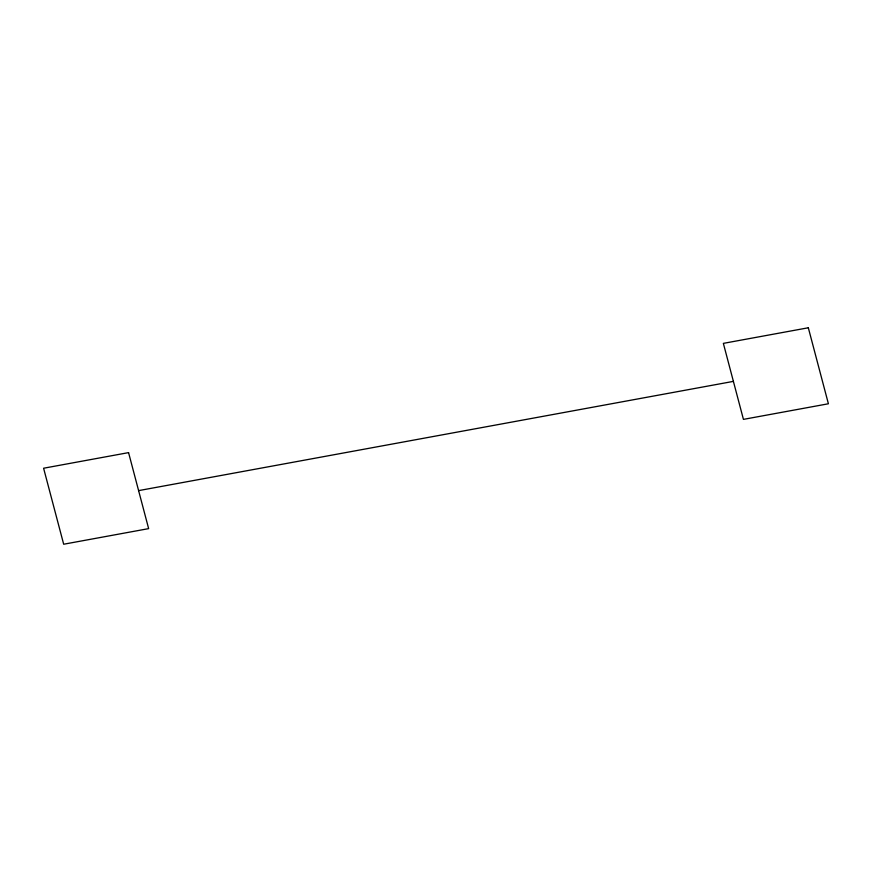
<?xml version="1.0" encoding="UTF-8"?>
<svg xmlns="http://www.w3.org/2000/svg" width="872" height="872" viewBox="0 0 872 872"><rect width="100%" height="100%" fill="white"/><g stroke="black" fill="none" stroke-linecap="round" stroke-linejoin="round"><path stroke-width="1.31" d="M138.604 490.62L733.396 381.38M128.566 452.623L43.6 468.231L63.678 544.226L148.643 528.628L128.566 452.623M808.322 327.774L723.357 343.372L743.434 419.378L828.4 403.769L808.322 327.774"/></g></svg>
